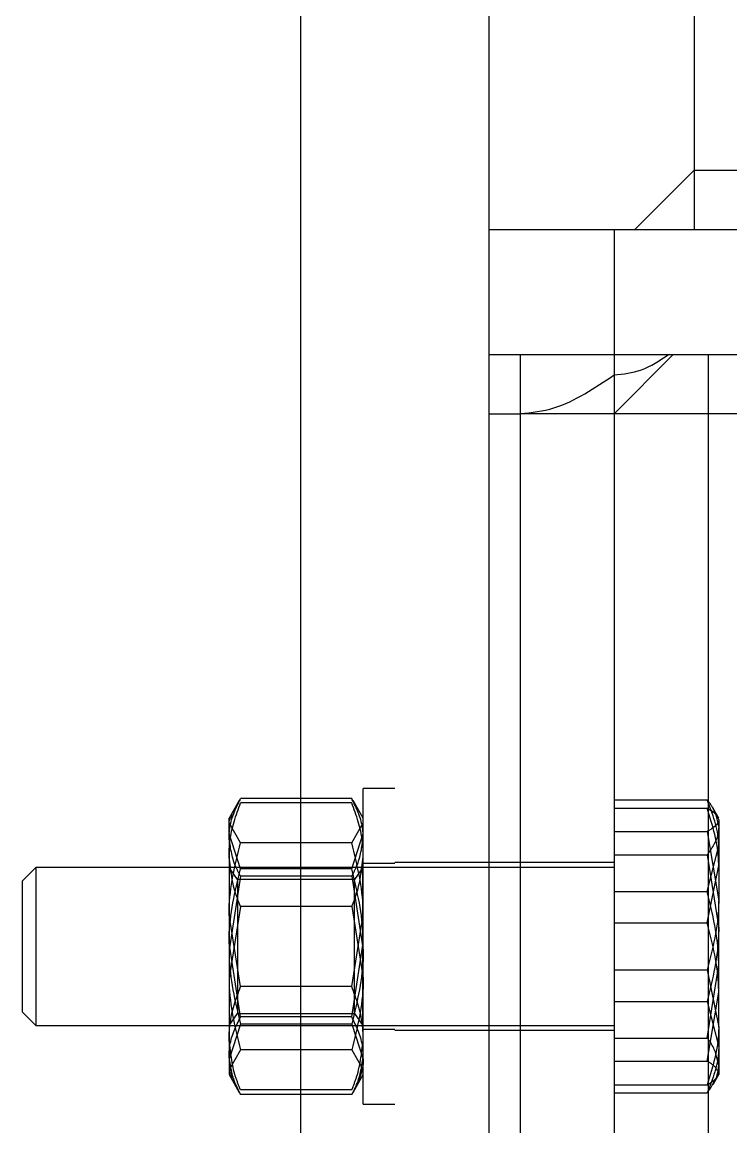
# Model space of a CAD drawing. Header units: metres. Extents: x 0 to 63075, y 0 to 44550.
# Drawn here: x 14581.1 to 14617.1, y 24771.8 to 24827.8 of the extents above; entities that cross this region are included whole.
import ezdxf

# ---------------------------------------------------------------- set-up
doc = ezdxf.new("R2010")
doc.units = ezdxf.units.M
doc.header["$LTSCALE"] = 75
doc.linetypes.add('HIDDEN2', pattern=[4.7625, 3.175, -1.5875])
for name, color, linetype in [('SDM', 7, 'Continuous'), ('SL4', 4, 'Continuous'), ('ST1', 7, 'HIDDEN2')]:
    doc.layers.add(name, color=color, linetype=linetype)

# ---------------------------------------------------------------- blocks, each defined once
blk = doc.blocks.new('A$Ca53c419a')
at = {"layer": 'SL4'}
for p, q in [((215, 215.76), (1004.763, 215.76)), ((1004.763, 206.235), (54.76, 206.235)), ((381.194, 206.235), (381.194, 204.642)), ((381.194, 206.235), (381.194, 199.885)), ((387.544, 206.235), (387.544, 199.885)), ((381.194, 204.642), (91.194, 204.642)), ((381.194, 204.642), (378.194, 204.642)), ((378.194, 199.885), (378.194, 204.642)), ((381.194, 204.642), (381.194, 199.885)), ((378.194, 199.885), (86.437, 199.885)), ((344.181, 199.885), (344.181, 195.166)), ((350.004, 199.885), (350.004, 195.166)), ((357.017, 199.885), (357.017, 195.166)), ((358.207, 199.885), (358.207, 195.166)), ((381.194, 196.885), (378.194, 199.885)), ((378.194, 195.122), (378.194, 199.885)), ((381.194, 199.885), (380.165, 199.885)), ((381.194, 199.885), (381.194, 197.131)), ((387.544, 199.885), (381.194, 199.885)), ((381.194, 199.885), (381.194, 168.135)), ((387.544, 199.885), (387.544, 168.135)), ((390.544, 195.835), (387.544, 198.835)), ((411.544, 195.835), (390.544, 195.835)), ((390.544, 195.835), (390.544, 170.435)), ((344.217, 195.122), (117.694, 195.122)), ((350.004, 195.166), (347.093, 194.585)), ((357.017, 195.166), (353.51, 194.585)), ((378.194, 195.122), (358.181, 195.122)), ((381.194, 195.122), (378.194, 195.122)), ((378.194, 172.892), (378.194, 195.122)), ((344.611, 194.633), (344.694, 194.585)), ((347.093, 194.585), (344.697, 194.585)), ((347.093, 194.585), (353.51, 194.585)), ((357.612, 194.585), (353.51, 194.585))]:
    blk.add_line(p, q, dxfattribs=at)
for points, knots in [([(378.194, 204.642), (378.26, 204.065), (378.39, 202.912), (379.189, 201.337), (379.837, 200.373), (380.165, 199.885)], [0, 0, 0, 0, 0.3313836, 0.6615319, 1, 1, 1, 1]), ([(380.165, 199.885), (380.214, 199.419), (380.317, 198.457), (380.896, 197.582), (381.194, 197.131)], [0, 0, 0, 0, 0.485291, 1, 1, 1, 1]), ([(347.093, 194.585), (347.024, 194.586), (346.04, 194.594), (345.077, 194.89), (344.181, 195.166)], [0, 0, 0, 0, 0.070215, 1, 1, 1, 1]), ([(344.181, 195.166), (344.33, 194.931), (344.526, 194.621), (344.728, 194.592), (344.776, 194.585)], [0, 0, 0, 0, 0.758149, 1, 1, 1, 1]), ([(353.51, 194.585), (353.427, 194.586), (352.243, 194.594), (351.083, 194.89), (350.004, 195.166)], [0, 0, 0, 0, 0.070215, 1, 1, 1, 1]), ([(357.612, 194.585), (357.563, 194.592), (357.362, 194.621), (357.166, 194.931), (357.017, 195.166)], [0, 0, 0, 0, 0.2418514, 1, 1, 1, 1]), ([(358.207, 195.166), (358.163, 195.089), (357.97, 194.747), (357.768, 194.656), (357.612, 194.585)], [0, 0, 0, 0, 0.2237133, 1, 1, 1, 1])]:
    blk.add_open_spline(points, degree=3, knots=knots, dxfattribs=at)
at = {"layer": 'ST1'}
for p, q in [((347.885, 229.885), (347.194, 229.194)), ((354.504, 229.885), (347.885, 229.885)), ((355.194, 229.194), (354.504, 229.885)), ((355.194, 229.194), (347.194, 229.194)), ((347.194, 229.194), (347.194, 199.885)), ((355.194, 199.885), (355.194, 229.194)), ((344.694, 219.397), (343.794, 218.878)), ((345.474, 219.397), (344.694, 219.397)), ((345.951, 218.817), (344.936, 219.397)), ((347.256, 218.817), (345.474, 219.397)), ((351.007, 219.397), (345.474, 219.397)), ((347.194, 219.397), (347.794, 218.977)), ((347.629, 218.817), (351.381, 219.397)), ((354.089, 218.977), (347.794, 218.977)), ((347.794, 218.977), (347.794, 213.043)), ((349.164, 218.817), (352.801, 219.397)), ((353.224, 218.817), (349.588, 219.397)), ((354.759, 218.817), (351.007, 219.397)), ((356.728, 219.397), (351.007, 219.397)), ((354.594, 218.977), (354.089, 218.977)), ((354.594, 218.977), (355.194, 219.397)), ((354.594, 213.043), (354.594, 218.977)), ((355.132, 218.817), (356.914, 219.397)), ((356.437, 218.817), (357.452, 219.397)), ((356.728, 219.397), (357.694, 219.397)), ((358.594, 218.878), (357.694, 219.397)), ((343.692, 213.178), (343.692, 218.817)), ((343.921, 213.178), (343.921, 218.817)), ((345.951, 213.178), (345.951, 218.817)), ((347.256, 213.178), (347.256, 218.817)), ((347.629, 213.178), (347.629, 218.817)), ((349.164, 213.178), (349.164, 218.817)), ((353.224, 213.178), (353.224, 218.817)), ((354.759, 213.178), (354.759, 218.817)), ((355.132, 213.178), (355.132, 218.817)), ((356.437, 213.178), (356.437, 218.817)), ((358.467, 213.178), (358.467, 218.817)), ((358.582, 218.857), (358.697, 218.817)), ((358.697, 213.178), (358.697, 218.817)), ((215, 215.76), (1004.763, 215.76)), ((343.794, 213.117), (344.694, 212.597)), ((345.951, 213.178), (344.936, 212.597)), ((347.256, 213.178), (345.474, 212.597)), ((347.794, 213.043), (347.194, 212.623)), ((347.629, 213.178), (351.381, 212.597)), ((347.794, 213.043), (354.594, 213.043)), ((349.164, 213.178), (352.801, 212.597)), ((353.224, 213.178), (349.588, 212.597)), ((354.759, 213.178), (351.007, 212.597)), ((355.194, 212.623), (354.594, 213.043)), ((355.132, 213.178), (356.914, 212.597)), ((356.437, 213.178), (357.452, 212.597)), ((357.694, 212.597), (358.594, 213.117)), ((358.582, 213.138), (358.697, 213.178)), ((343.194, 212.597), (359.194, 212.597)), ((343.194, 212.597), (343.194, 210.997)), ((346.994, 212.597), (346.994, 210.997)), ((347.194, 212.623), (354.599, 212.623)), ((347.194, 212.623), (347.194, 212.597)), ((354.599, 212.623), (355.194, 212.623)), ((355.194, 212.597), (355.194, 212.623)), ((355.394, 210.997), (355.394, 212.597)), ((359.194, 210.997), (359.194, 212.597)), ((1004.763, 210.997), (4.763, 210.997)), ((346.944, 210.997), (346.944, 206.235)), ((355.444, 206.235), (355.444, 210.997)), ((346.944, 206.235), (346.944, 199.885)), ((355.444, 199.885), (355.444, 206.235)), ((378.194, 206.235), (378.194, 204.642)), ((378.194, 204.642), (91.194, 204.642)), ((343.765, 199.885), (343.765, 195.166)), ((345.371, 199.885), (345.371, 195.166)), ((346.551, 199.885), (346.551, 195.166)), ((348.408, 199.885), (348.408, 195.166)), ((352.384, 199.885), (352.384, 195.166)), ((353.98, 199.885), (353.98, 195.166)), ((355.837, 199.885), (355.837, 195.166)), ((358.623, 199.885), (358.623, 195.166)), ((380.165, 199.885), (378.194, 199.885)), ((390.544, 195.835), (387.544, 195.835)), ((390.544, 195.835), (387.544, 195.835)), ((381.194, 195.122), (81.194, 195.122)), ((358.181, 195.122), (344.217, 195.122)), ((345.371, 195.166), (348.878, 194.585)), ((348.408, 195.166), (346.087, 194.585)), ((346.551, 195.166), (350.265, 194.585)), ((355.837, 195.166), (352.123, 194.585)), ((352.384, 195.166), (355.295, 194.585)), ((353.98, 195.166), (356.301, 194.585)), ((381.194, 195.122), (378.194, 195.122)), ((344.194, 194.874), (344.611, 194.633)), ((357.694, 194.585), (358.194, 194.874))]:
    blk.add_line(p, q, dxfattribs=at)
for points, knots in [([(345.474, 219.397), (345.432, 219.397), (344.83, 219.389), (344.24, 219.092), (343.692, 218.817)], [0, 0, 0, 0, 0.070215, 1, 1, 1, 1]), ([(343.692, 218.817), (343.857, 218.905), (344.499, 219.245), (345.165, 219.332), (345.661, 219.397)], [0, 0, 0, 0, 0.257551, 1, 1, 1, 1]), ([(343.921, 218.817), (344.141, 218.905), (344.996, 219.245), (345.884, 219.332), (346.543, 219.397)], [0, 0, 0, 0, 0.257551, 1, 1, 1, 1]), ([(344.936, 219.397), (344.912, 219.397), (344.746, 219.397), (344.582, 219.256), (344.443, 219.136)], [0, 0, 0, 0, 0.1445277, 1, 1, 1, 1]), ([(345.661, 219.397), (345.84, 219.389), (346.506, 219.357), (347.155, 219.045), (347.629, 218.817)], [0, 0, 0, 0, 0.268634, 1, 1, 1, 1]), ([(349.588, 219.397), (349.501, 219.397), (348.273, 219.389), (347.07, 219.092), (345.951, 218.817)], [0, 0, 0, 0, 0.070215, 1, 1, 1, 1]), ([(346.543, 219.397), (346.781, 219.389), (347.668, 219.357), (348.532, 219.045), (349.164, 218.817)], [0, 0, 0, 0, 0.2686336, 1, 1, 1, 1]), ([(351.007, 219.397), (350.918, 219.397), (349.652, 219.389), (348.41, 219.092), (347.256, 218.817)], [0, 0, 0, 0, 0.070215, 1, 1, 1, 1]), ([(351.381, 219.397), (351.47, 219.397), (352.736, 219.389), (353.978, 219.092), (355.132, 218.817)], [0, 0, 0, 0, 0.0702148, 1, 1, 1, 1]), ([(352.801, 219.397), (352.887, 219.397), (354.115, 219.389), (355.318, 219.092), (356.437, 218.817)], [0, 0, 0, 0, 0.070215, 1, 1, 1, 1]), ([(353.224, 218.817), (353.444, 218.905), (354.298, 219.245), (355.186, 219.332), (355.845, 219.397)], [0, 0, 0, 0, 0.257551, 1, 1, 1, 1]), ([(354.759, 218.817), (354.924, 218.905), (355.566, 219.245), (356.233, 219.332), (356.728, 219.397)], [0, 0, 0, 0, 0.2575513, 1, 1, 1, 1]), ([(355.845, 219.397), (356.084, 219.389), (356.971, 219.357), (357.835, 219.045), (358.467, 218.817)], [0, 0, 0, 0, 0.268634, 1, 1, 1, 1]), ([(356.728, 219.397), (356.907, 219.389), (357.573, 219.357), (358.222, 219.045), (358.697, 218.817)], [0, 0, 0, 0, 0.2686336, 1, 1, 1, 1]), ([(357.452, 219.397), (357.476, 219.397), (357.643, 219.397), (357.806, 219.256), (357.945, 219.136)], [0, 0, 0, 0, 0.144528, 1, 1, 1, 1]), ([(345.474, 212.597), (345.432, 212.598), (344.83, 212.606), (344.24, 212.903), (343.692, 213.178)], [0, 0, 0, 0, 0.070215, 1, 1, 1, 1]), ([(343.692, 213.178), (343.857, 213.09), (344.499, 212.75), (345.165, 212.663), (345.661, 212.597)], [0, 0, 0, 0, 0.257551, 1, 1, 1, 1]), ([(343.921, 213.178), (344.141, 213.09), (344.996, 212.75), (345.884, 212.663), (346.543, 212.597)], [0, 0, 0, 0, 0.257551, 1, 1, 1, 1]), ([(345.661, 212.597), (345.84, 212.606), (346.506, 212.638), (347.155, 212.95), (347.629, 213.178)], [0, 0, 0, 0, 0.268634, 1, 1, 1, 1]), ([(349.588, 212.597), (349.501, 212.598), (348.273, 212.606), (347.07, 212.903), (345.951, 213.178)], [0, 0, 0, 0, 0.070215, 1, 1, 1, 1]), ([(346.543, 212.597), (346.781, 212.606), (347.668, 212.638), (348.532, 212.95), (349.164, 213.178)], [0, 0, 0, 0, 0.2686336, 1, 1, 1, 1]), ([(351.007, 212.597), (350.918, 212.598), (349.652, 212.606), (348.41, 212.903), (347.256, 213.178)], [0, 0, 0, 0, 0.0702148, 1, 1, 1, 1]), ([(351.381, 212.597), (351.47, 212.598), (352.736, 212.606), (353.978, 212.903), (355.132, 213.178)], [0, 0, 0, 0, 0.070215, 1, 1, 1, 1]), ([(352.801, 212.597), (352.887, 212.598), (354.115, 212.606), (355.318, 212.903), (356.437, 213.178)], [0, 0, 0, 0, 0.0702148, 1, 1, 1, 1]), ([(353.224, 213.178), (353.444, 213.09), (354.298, 212.75), (355.186, 212.663), (355.845, 212.597)], [0, 0, 0, 0, 0.257551, 1, 1, 1, 1]), ([(354.759, 213.178), (354.924, 213.09), (355.566, 212.75), (356.233, 212.663), (356.728, 212.597)], [0, 0, 0, 0, 0.257551, 1, 1, 1, 1]), ([(355.845, 212.597), (356.084, 212.606), (356.971, 212.638), (357.835, 212.95), (358.467, 213.178)], [0, 0, 0, 0, 0.2686336, 1, 1, 1, 1]), ([(356.728, 212.597), (356.907, 212.606), (357.573, 212.638), (358.222, 212.95), (358.697, 213.178)], [0, 0, 0, 0, 0.2686336, 1, 1, 1, 1]), ([(346.087, 194.585), (346.032, 194.586), (345.248, 194.594), (344.48, 194.89), (343.765, 195.166)], [0, 0, 0, 0, 0.0702148, 1, 1, 1, 1]), ([(343.765, 195.166), (344.114, 194.931), (344.573, 194.621), (345.044, 194.592), (345.158, 194.585)], [0, 0, 0, 0, 0.758149, 1, 1, 1, 1]), ([(344.776, 194.585), (344.933, 194.656), (345.134, 194.747), (345.328, 195.089), (345.371, 195.166)], [0, 0, 0, 0, 0.7762867, 1, 1, 1, 1]), ([(345.158, 194.585), (345.524, 194.656), (345.996, 194.747), (346.45, 195.089), (346.551, 195.166)], [0, 0, 0, 0, 0.7762867, 1, 1, 1, 1]), ([(352.123, 194.585), (352.035, 194.586), (350.78, 194.594), (349.551, 194.89), (348.408, 195.166)], [0, 0, 0, 0, 0.0702148, 1, 1, 1, 1]), ([(348.878, 194.585), (348.961, 194.586), (350.145, 194.594), (351.305, 194.89), (352.384, 195.166)], [0, 0, 0, 0, 0.0702148, 1, 1, 1, 1]), ([(350.265, 194.585), (350.354, 194.586), (351.608, 194.594), (352.837, 194.89), (353.98, 195.166)], [0, 0, 0, 0, 0.070215, 1, 1, 1, 1]), ([(355.295, 194.585), (355.365, 194.586), (356.348, 194.594), (357.311, 194.89), (358.207, 195.166)], [0, 0, 0, 0, 0.0702148, 1, 1, 1, 1]), ([(357.23, 194.585), (357.116, 194.592), (356.644, 194.621), (356.185, 194.931), (355.837, 195.166)], [0, 0, 0, 0, 0.2418514, 1, 1, 1, 1]), ([(356.301, 194.585), (356.356, 194.586), (357.14, 194.594), (357.908, 194.89), (358.623, 195.166)], [0, 0, 0, 0, 0.070215, 1, 1, 1, 1]), ([(358.623, 195.166), (358.521, 195.089), (358.067, 194.747), (357.596, 194.656), (357.23, 194.585)], [0, 0, 0, 0, 0.223713, 1, 1, 1, 1])]:
    blk.add_open_spline(points, degree=3, knots=knots, dxfattribs=at)

msp = doc.modelspace()

# ---------------------------------------------------------------- block references
at = {"layer": 'SDM', "rotation": 90}
msp.add_blockref('A$Ca53c419a', (14811.027, 24429.769), dxfattribs=at)

doc.saveas('drawing.dxf')
